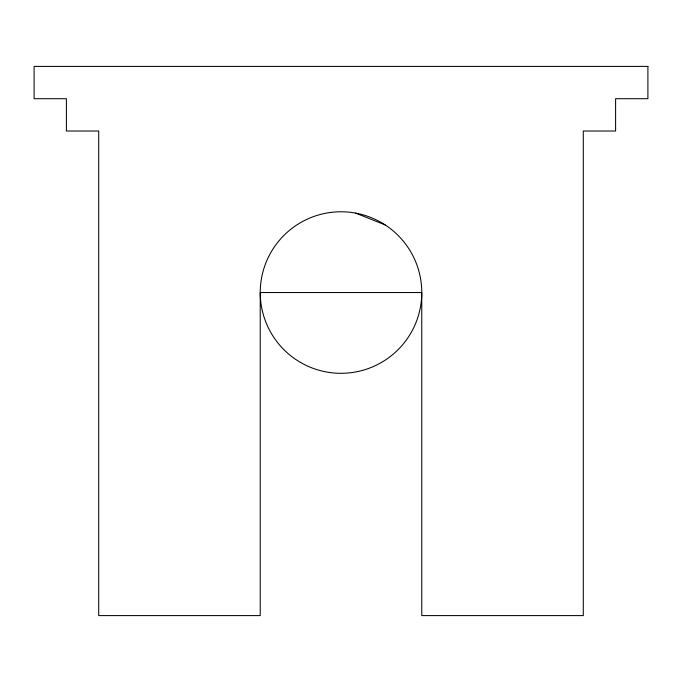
<?xml version="1.0" encoding="UTF-8"?>
<svg xmlns="http://www.w3.org/2000/svg" width="682" height="682" viewBox="0 0 682 682"><rect width="100%" height="100%" fill="white"/><g stroke="black" fill="none" stroke-linecap="round" stroke-linejoin="round"><path stroke-width="1.02" d="M355.697 213.125L385.194 224.941M647.9 66.401L34.1 66.401L34.1 98.711L66.401 98.711L66.401 131.012L98.711 131.012L98.711 615.599L260.234 615.599L260.234 292.544L421.766 292.544L421.766 615.599L583.289 615.599L583.289 131.012L615.599 131.012L615.599 98.711L647.9 98.711L647.9 66.401M300.617 362.483A80.766 80.766 0 0 0 421.766 292.544A80.766 80.766 0 0 0 300.617 222.596A80.766 80.766 0 0 0 300.617 362.483"/></g></svg>
